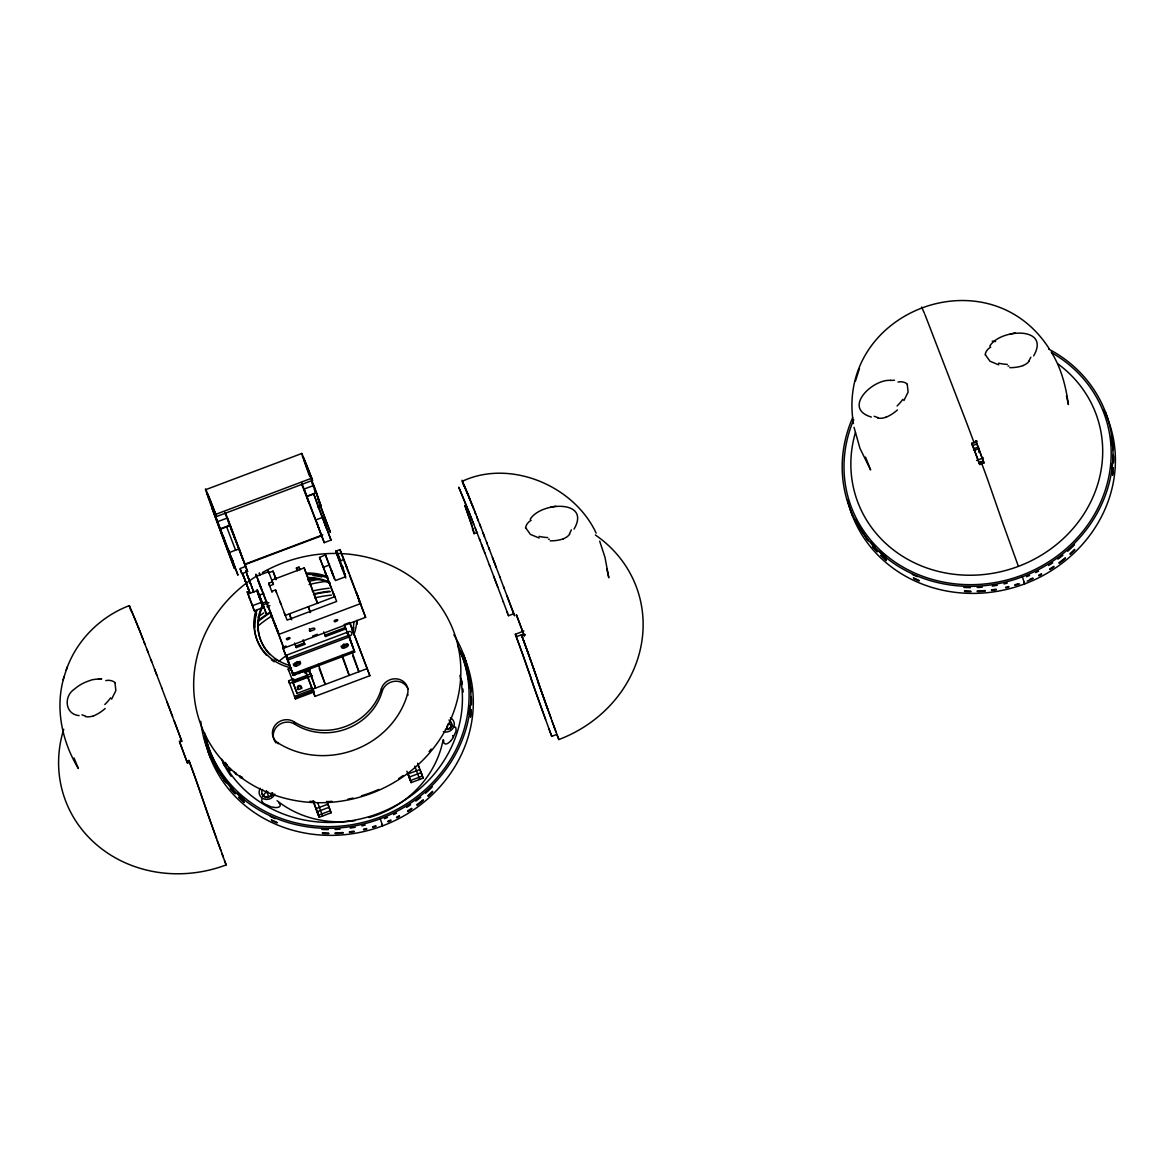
<?xml version="1.0" encoding="UTF-8"?>
<svg xmlns="http://www.w3.org/2000/svg" width="1174" height="1174" viewBox="0 0 1174 1174"><rect width="100%" height="100%" fill="white"/><g stroke="black" fill="none" stroke-linecap="round" stroke-linejoin="round"><path stroke-width="1.5" d="M325.756 555.889L325.477 554.847L335.471 580.543L345.699 576.683L335.735 551.164L340.078 549.593M571.371 529.841L569.449 533.803M64.174 676.503C54.767 707.408 61.796 741.337 78.379 768.5L74.006 757.949M139.721 630.937L129.375 605.608L129.566 606.679M463.627 484.51C464.772 488.678 462.835 483.483 462.248 481.311C509.399 458.975 573.719 484.921 596.128 533.099M1049.101 348.575C987.745 253.012 835.257 311.433 853.425 423.535M1030.845 357.248L1029.026 360.609M66.243 670.075C76.281 640.637 100.304 616.541 129.345 605.623M859.456 368.445L855.391 381.257M63.132 679.805L67.212 666.993M574.057 529.092C591.432 499.243 540.583 501.738 530.178 519.334M1033.634 355.898C1051.009 326.049 1000.16 328.544 989.755 346.154M453.193 737.316L455.717 731.989A4.373 1.409 -71.5 0 0 456.114 730.037L455.747 727.454L453.927 726.501M111.633 699.132L115.859 690.62L115.096 683.65A8.218 6.941 -67.3 0 0 114.817 683.253M903.892 400.583L908.104 392.072L907.341 385.101A8.218 6.941 -67.3 0 0 907.062 384.705M262.14 798.775L261.538 800.639L263.064 802.781A4.373 1.321 30.5 0 0 264.664 803.985L270.035 806.347M978.529 452.063L978.646 451.99A2.92 1.174 -21 0 0 978.588 450.596M234.198 771.788L236.341 774.679L236.077 773.079M983.474 461.015L978.984 462.717A93.362 1.174 69.4 0 0 973.848 448.82L971.734 443.097M523.839 631.054L515.327 634.268L516.252 636.572L523.751 634.254A93.362 1.174 69.4 0 0 518.541 620.4L516.413 614.677M516.487 615.103L516.487 615.103A97.765 1.233 69.4 0 1 524.411 636.117L523.677 634.298M976.064 441.908L976.196 441.864A97.765 1.233 69.4 0 1 983.988 462.923L981.596 463.847M975.785 442.011L974.2 442.627M522.547 636.822L521.535 635.105A92.57 1.174 69.4 0 1 523.296 639.874A90.897 1.145 69.4 0 1 529.313 656.501M205.714 489.675L301.659 453.531M234.477 568.598A74.373 0.939 69.4 0 1 207.578 495.663A74.373 0.939 69.4 0 1 215.796 514.329L311.726 478.185L312.519 480.371L216.588 516.531A70.734 0.895 69.4 0 0 207.182 493.887L232.247 560.174M217.792 521.608L227.433 517.969L232.188 531.807M220.521 528.726L230.163 525.101L225.555 513.082M306.957 496.558L313.766 493.99L331.083 540.04L324.244 542.652L306.84 496.206L316.466 492.581L303.743 459.372M220.653 529.078L230.28 525.453L245.806 566.382L240.112 568.524L241.903 573.719L247.597 571.562L229.532 523.898M318.022 507.638L321.236 506.42L316.466 492.581M229.59 552.44L239.232 548.801L240.582 552.719M315.909 519.906L322.718 517.338L325.668 525.703M246.349 563.623L322.806 534.816M244.764 564.723L321.852 535.682M261.098 588.893L255.873 574.203L256.739 576.155L268.567 571.694L273.337 584.432L269.594 585.855L268.699 583.243L272.441 581.834L273.337 584.432M268.875 572.721L273.028 571.151L275.875 578.577M334.619 597.243L319.548 557.445L325.477 554.891M297.242 570.491L296.406 568.069L298.974 567.101L300.016 569.83M345.699 578.063L336.718 554.084L337.569 553.761M271.708 580.147L304.154 567.923L317.67 603.201M249.842 599.18L247.215 591.813L249.416 591.564M248.066 594L256.901 590.669L263.152 607.516L254.318 610.847L249.005 596.994M323.554 567.218L329.512 564.958M339.741 561.113L343.997 559.514L365.613 617.333L283.8 648.165L269.771 611.566M259.366 595.086L263.754 593.428M271.796 591.344L275.552 589.935L287.116 620.107L336.659 601.44L319.519 557.386M254.318 610.847L252.527 605.667L261.376 602.335L261.523 603.069M266.792 601.484L262.389 603.143L260.922 599.4M263.049 604.859L268.919 602.644M344.496 574.952L345.347 574.629L344.892 573.426M266.938 606.738L269.873 605.637M470.583 522.004L472.315 527.684A289.318 3.654 69.4 0 1 472.535 529.269L474.076 533.642L477.48 532.35M358.613 600.266L359.787 601.587M358.745 600.662L358.598 598.505M358.613 601.69L359.64 601.029M360.844 603.495L279.03 634.327L256.739 576.155M293.28 675.182L287.439 658.409L348.854 635.266L354.68 652.04L293.28 675.182L282.655 647.329L286.03 646.052M312.563 636.059L317.347 634.254M344.892 624.377L349.764 622.543L369.869 675.71L314.999 696.387L304.756 669.635L305.328 671.323L310.215 669.488M296.274 647.564L295.804 646.17L304.315 642.97L304.8 644.35L296.274 647.564L295.085 644.438M325.521 636.543L345.831 628.882L345.347 627.503L325.037 635.163L325.521 636.543L323.716 631.861M286.251 655.283L347.651 632.14L349.441 636.822L288.041 659.964L286.251 655.283L291.49 670.515M288.701 670.545L288.202 669.063L291.534 667.815M354.21 650.66L292.796 673.803L282.655 647.329M294.615 681.478L289.508 683.4L288.599 680.788L293.72 678.865M310.993 673.832L292.664 680.729L293.177 682.197L307.691 676.738M296.993 693.174L292.531 681.36L299.194 678.851M293.06 682.916L312.416 675.622M312.108 687.7L297.125 693.335L292.531 681.36M314.999 696.387L312.533 689.226L367.403 668.549M313.311 689.299L294.571 696.358L295.466 698.97L314.221 691.912M507.99 614.428L508.533 615.704L513.64 613.782M210.894 822.622A130.329 1.644 69.4 0 1 208.326 815.27L195.72 779.022A94.375 1.189 69.4 0 0 191.626 767.781L189.616 762.293L187.473 763.085A97.765 1.233 69.4 0 0 179.681 742.012L181.809 741.22L180.4 739.649M295.085 697.84L313.825 690.767M973.936 442.715L972.468 443.273M974.068 442.671L974.068 442.671A97.97 1.233 69.4 0 0 966.466 422.361L924.848 314.294M972.248 445.753L977.384 443.816M973.466 448.864L978.573 446.927M974.053 450.42L979.175 448.483M976.607 460.443L983.416 457.875M189.616 762.293L188.867 760.473L186.739 761.266A93.362 1.174 69.4 0 0 181.603 747.368L179.299 741.161M329.19 807.257L317.259 811.762L319.167 817.295L331.097 812.804L328.001 804.146L316.07 808.637L317.978 814.184M330.378 810.72L318.447 815.211L313.091 800.859L319.167 817.295M422.391 776.043L410.46 780.549L406.879 771.201M411.179 782.618L423.11 778.127L421.202 772.595L409.271 777.085L411.179 782.618L407.598 773.27M548.816 728.54L551.751 736.347L556.858 734.425L558.824 739.547A127.027 116.314 -19 0 0 641.4 644.071A127.027 116.314 -19 0 0 595.35 534.977M981.464 463.891L979.732 464.537L978.984 462.717M972.204 443.361L971.925 443.464A97.765 1.233 69.4 0 1 979.732 464.537M890.684 380.376C872.531 378.835 842.007 408.405 871.357 417.049M98.381 678.924C108.478 678.66 92.761 678.865 90.706 680.318C84.601 682.094 78.878 685.146 74.123 689.373C63.499 696.387 65.054 714.452 79.113 715.597M240.098 775.735C238.806 777.936 244.852 779.859 241.639 776.689M1015.363 333.005L1010.227 333.944M550.709 507.124L555.786 506.185M310.332 631.186L314.397 629.66A2.92 1.174 -21 0 0 313.737 628.178A2.92 1.174 -21 0 0 309.951 629.602A2.92 1.174 -21 0 0 310.332 631.186L309.364 628.648M474.076 533.642L474.179 533.407A278.517 3.522 69.4 0 0 473.914 531.939L472.682 527.757M894.515 380.288L890.64 380.376M1008.906 366.053L1007.982 366.024M549.329 539.233L548.522 539.218M877.844 417.577L874.16 416.286M85.599 716.125L81.916 714.834M992.221 341.15L995.567 341.59M998.736 364.85L989.976 361.225L985.896 355.502A8.218 6.853 27.5 0 1 985.837 355.018M539.159 538.03L530.399 534.405L526.319 528.682A8.218 6.853 27.5 0 1 526.26 528.212M462.057 480.239L473.049 507.271M463.657 484.51L467.487 493.329M458.858 487.283L469.908 514.461M331.053 540.084L330.452 538.69M278.781 802.737L280.307 804.806L279.882 806.303A30.568 7.969 28.5 0 1 274.026 807.463M261.611 601.205L266.234 613.474L260.687 598.755M1051.2 351.936C1061.179 367.8 1065.86 386.202 1068.384 404.575L1066.462 395.829M262.213 602.966L262.506 604.052M324.273 542.667L301.997 484.994M1023.919 582.231L1024.755 583.86L1022.334 576.83M381.829 824.192L382.665 825.821L380.244 818.792M247.567 571.533L243.752 561.95M977.15 441.629L976.812 440.822M340.02 549.814L340.9 552.264M339.946 549.564L343.997 559.514M331.2 570.036L332.58 573.719L331.2 570.05M242.974 574.79L249.475 591.872M246.995 585.386L247.318 586.178M357.468 595.203L356.544 592.87L358.114 597.228M924.393 313.194L921.59 307.074L921.825 308.131M268.567 571.694L267.687 569.757L268.156 571.283M260.144 574.864L259.278 572.927L259.498 573.719M467.252 492.742L463.994 485.376L464.229 486.594M983.988 462.923L983.254 461.118A93.362 1.174 69.4 0 0 978.118 447.221L975.814 441.013M981.596 463.275A91.645 1.159 69.4 0 0 980.936 461.455L983.871 469.233A94.375 1.189 69.4 0 1 987.965 480.474L1000.571 516.721A130.329 1.644 69.4 0 0 1003.139 524.074L1018.401 566.367M186.739 761.266L187.473 763.085M467.193 492.552L467.736 493.931M467.443 493.168L469.116 497.35M345.743 564.709L346.066 565.545M325.594 525.57L324.934 523.868M467.707 493.799L468.25 495.223M599.694 541.185L604.948 557.195L608.807 577.769L606.885 569.008M468.25 495.164L469.424 498.114M469.145 497.394L469.732 498.906M330.232 538.162L325.242 524.675M469.468 498.187L470.392 500.564M359.083 599.753L359.802 601.69M470.143 499.86L471.464 503.264M275.714 626.212L274.745 623.746L277.856 632.067L276.888 629.602M138.547 627.958C136.962 623.57 129.991 606.885 130.945 610.7M471.214 502.589L472.638 506.229M468.705 511.394L458.829 487.43M472.814 506.64L473.9 509.457M249.211 591.05L249.431 591.74M138.547 627.708L141.452 635.354M472.564 505.759L475.279 512.965M475.059 512.378L475.749 514.197M468.793 511.38L472.153 520.199M139.882 631.113L142.876 638.994M474.516 510.749L477.803 519.466M470.642 516.12L473.636 524.03M346.814 567.658L345.772 564.841M343.41 568.935L342.485 566.499L343.307 568.539M253.613 591.828L253.012 590.243M141.834 636.117L151.681 661.754M143.888 641.576L144.945 644.291M476.659 516.281L478.346 520.86M478.156 520.346L480.65 526.803M472.696 521.388L480.078 540.686M475.235 528.153L476.365 531.074M310.347 612.314L308.278 606.664L310.538 612.549M249.152 580.088C250.091 582.656 247.523 575.891 248.477 578.283M479.652 523.986L489.529 549.946M483.013 532.893L484.495 536.797M346.682 567.321L346.433 566.484M318.477 527.375C319.592 530.076 316.144 521.271 318.492 527.287M275.508 577.975L275.156 577.08L276.037 579.354M259.381 597.214L258.867 595.922L259.645 598.212M246.966 574.321C246.041 572.12 248.756 579.017 247.538 575.979M249.989 582.245L249.695 581.468L250.297 583.184M250.634 583.933L250.942 584.813L250.077 582.465M251.515 586.193L252.469 588.776L252.087 587.866M243.913 577.359L244.28 578.254L242.959 574.79M244.852 579.648L244.574 578.929L245.161 580.587M245.483 581.35L245.792 582.216L244.94 579.883M246.364 583.61L247.288 586.105M247.875 587.572L248.829 590.14L248.462 589.231M228.651 550.591C229.62 553.218 226.494 544.985 228.563 550.357M146.97 649.354L148.262 652.685M479.388 538.719L483.703 549.96M481.413 544.193L484.95 553.409M348.296 572.134L348.766 573.352M349.412 575.04L365.613 617.333M307.882 471.581L309.745 476.468M311.624 481.355L321.236 506.42M340.592 560.79L336.659 551.105M417.621 763.247L423.11 778.127M318.932 508.797L326.607 528.828M414.804 766.094L419.69 779.404M301.601 482.558L306.84 496.206M334.282 578.811L331.875 572.501M352.244 629.704L369.869 675.71M344.158 624.377L354.68 652.04M352.787 655.811L358.892 671.748L351.907 651.467M317.406 603.363L304.154 567.923M296.406 568.069L297.462 570.799M319.167 668.476L325.286 684.427L318.374 664.367M303.127 639.845L304.8 644.35M291.666 619.799L289.391 613.87L291.167 619.006M294.601 643.044L295.804 646.17M305.24 670.193L312.533 689.226M268.699 583.243L272.075 592.327M267.305 604.874L268.597 608.264M288.202 669.063L293.177 682.197M262.815 604.243L264.047 607.442M261.244 602.526L263.152 607.516M224.689 512.246L243.121 560.292M288.599 680.788L295.466 698.97M245.63 570.667L253.775 592.166M226.641 526.818L235.592 550.18M242.592 573.572L250.121 593.222M240.156 569.155L241.903 573.719M247.215 591.813L252.527 605.667M326.798 801.372L331.097 812.804M223.999 538.558L224.41 539.57L223.779 537.853M232.335 560.394C234.903 566.822 228.446 550.21 231.733 558.56M317.684 802.693L322.571 816.003M150.991 659.788L161.851 688.169M154.542 669.224L156.758 674.991M130.666 609.966L129.742 607.266M224.513 860.645L226.156 864.915A127.027 116.314 -19 0 1 97.765 845.72A127.027 116.314 -19 0 1 63.719 729.274M488.648 547.422L496.397 567.761M492.39 557.415L494.474 562.889M484.422 551.868L489.705 565.883M357.586 595.482L358.481 598.197M275.611 578.254L275.949 579.31M259.571 597.742L261.332 602.467M248.55 578.591L248.976 579.721M250.488 583.669L250.209 582.935M251.603 586.428L252.028 587.543M253.114 590.39L253.584 591.637M246.452 583.845L246.878 584.96M247.963 587.792L248.374 589.01M243.414 575.92L243.825 577.124M245.337 581.086L245.058 580.338M223.911 538.323L223.133 536.224L223.735 537.736M494.401 562.669L500.051 577.403M489.353 564.811L497.82 587.132M493.564 576.023L503.47 602.159M346.858 568.333L347.827 570.902M344.422 572.178L341.487 564.43M324.919 523.677L324.362 522.254L324.684 523.178M260.555 598.417L257.179 589.597L260.379 598.27M161.733 688.037L172.578 716.522M499.757 576.786L504.16 588.438M345.875 565.736L346.359 567.042M247.23 575.04L247.509 575.788M167.09 702.155L181.075 739.4M503.558 586.677L508.636 600.354M358.158 597.023L359.405 600.501M331.391 571.195L330.422 568.598M260.804 587.382L258.265 580.778L275.743 626.901M261.039 599.518L259.102 594.69L260.334 598.344M232.217 559.338L237.97 575.201L211.936 507.726A70.734 0.895 69.4 0 0 234.36 568.143L234.448 568.465M508.577 600.222L512.774 611.405M503.176 601.543L507.55 613.107M345.376 564.43L343.512 559.426M268.934 797.645L266.454 790.601M512.671 611.184L514.623 615.807A97.97 1.233 69.4 0 0 506.889 595.541M507.065 611.962L508.533 615.704M340.108 560.717L341.018 563.168M336.718 554.084L335.676 551.178M329.483 566.088L329.938 567.336M329.028 564.885L328.192 562.595M522.283 636.924L524.294 642.413A94.375 1.189 69.4 0 1 528.388 653.669L537.78 680.392M451.212 722.538L452.518 726.09M450.977 726.413L451.52 727.88M343.087 558.266L340.974 552.484M339.271 558.428L339.682 559.543M554.201 727.132L558.824 739.547M551.751 736.347L541.419 708.113A162.129 2.04 69.4 0 1 531.47 679.981M338.875 557.356L337.863 554.554M327.795 561.539L325.8 556.036M221.827 853.263L226.156 864.915M549.681 714.658L556.006 731.798M551.824 720.557L554.51 727.909M545.616 719.457L542.667 711.312A157.58 1.996 69.4 0 1 532.981 683.943M217.278 840.687L223.324 857.152M220.815 850.225L215.356 835.374A156.67 1.981 69.4 0 1 205.729 808.182M551.252 718.679L543.562 697.268A130.329 1.644 69.4 0 1 540.994 689.916L535.814 675.211M549.946 715.333L547.774 709.375A157.58 1.996 69.4 0 1 538.088 682.021M449.715 728.041L450.244 729.538M215.796 514.329L216.588 516.531M216.603 838.574L210.894 822.622M530.266 659.142L529.063 655.826A90.002 1.13 69.4 0 0 523.09 639.375M530.443 659.685L531.132 661.608M530.002 658.453L530.707 660.404M258.735 595.717L256.901 590.669M530.853 660.889L531.939 663.897M268.89 573.411L268.303 571.738M272.97 793.903L272.647 792.964M531.661 663.149L533.04 667.037M532.042 664.235L532.394 665.262M532.747 666.274L534.023 669.87M271.341 792.993L272.207 795.488M533.422 668.182L534.625 671.631M1105.38 411.883L1107.801 418.913M849.8 508.195L852.221 515.225M486.623 542.124L487.225 543.856M463.29 653.845L465.711 660.874M278.209 743.773L277.9 742.863A13.662 12.503 -19 0 1 275.054 725.371A13.662 12.503 -19 0 1 293.984 721.746A56.499 51.729 -19 0 0 381.374 688.83A13.662 12.503 -19 0 1 397.942 679.056A13.662 12.503 -19 0 1 407.539 694.01L407.95 695.228M421.906 775.016L419.998 769.469L408.082 773.974L409.99 779.507M418.208 765.154L418.927 767.224M318.492 499.288L313.737 485.449L304.095 489.074L308.865 502.927M381.374 688.83L382.21 691.251A56.499 51.729 -19 0 1 294.821 724.182A13.662 12.503 -19 0 0 277.108 726.383A13.662 12.503 -19 0 0 276.051 742.966M313.766 493.99L318.301 507.139M316.701 522.004L321.192 535.021M359.626 648.958L360.198 650.66M349.764 622.543L352.816 631.392M347.651 632.14L352.89 647.373M333.842 594.088L334.737 596.7L285.238 615.425L284.299 612.755M329.512 582.788L330.408 585.386M333.387 594.015L334.282 596.627M342.294 655.356L349.206 675.402L341.942 656.119M298.974 567.101L299.796 569.522M308.601 667.786L315.586 688.067L308.336 668.784M273.028 571.151L275.978 579.707M279.97 601.455L280.865 604.067M275.552 589.935L276.448 592.547M277.093 629.264L283.8 648.165M242.402 558.046L243.312 560.658M230.163 525.101L234.917 538.939M293.984 721.746L294.821 724.182M207.695 750.157L210.117 757.201M535.065 672.878L534.331 670.838M534.757 672.086L535.608 674.478M537.956 681.566L538.543 683.209M531.617 680.377L530.648 677.515M533.128 684.339L522.635 654.388A85.482 1.086 69.4 0 0 516.971 638.773A87.111 1.101 69.4 0 0 515.327 634.268M205.876 808.563L196.645 781.869A90.897 1.145 69.4 0 0 190.628 765.243A92.57 1.174 69.4 0 0 188.867 760.473M535.3 673.685L536.122 676.004M538.264 682.373L537.413 679.981M530.707 677.134L523.942 657.763A90.002 1.13 69.4 0 0 517.983 641.298A91.645 1.159 69.4 0 0 516.252 636.572M356.544 592.973L356.764 593.677M470.436 521.579L464.845 505.392L472.065 525.864M446.692 726.266L447.778 729.612M266.894 796.941L267.188 797.836M865.517 457.097L870.624 469.952L859.97 448.365L854.041 427.351M264.84 796.544L265.236 797.748M262.081 793.815L262.947 796.515M270.798 795.458L271.179 796.691M330.378 532.306L330.29 531.998A70.734 0.895 69.4 0 1 317.787 498.627M548.038 710.065A156.67 1.981 69.4 0 1 538.396 682.813M525.16 634.386A92.526 1.174 69.4 0 1 525.38 634.987M521.359 634.65A91.645 1.159 69.4 0 1 523.09 639.36M569.786 534.053A30.025 19.532 38 0 1 563.344 538.763M563.623 538.734A44.304 26.224 23.7 0 1 550.18 540.847M547.715 537.575A36.79 21.514 21.9 0 1 539.042 536.371M525.512 528.007A15.159 12.62 28 0 1 531.162 520.302M174.222 720.909A97.97 1.233 69.4 0 1 181.809 741.22M93.671 715.744A30.025 20.017 -78.6 0 1 85.497 716.61M105.176 708.509A44.304 26.841 -64.2 0 1 93.45 715.905M110.62 697.87A36.79 22.027 -62.5 0 1 104.809 704.517M105.763 680.612A15.159 12.782 -67.8 0 1 115.228 682.637M347.225 633.461A2.363 2.172 -19 0 1 350.263 631.524A2.363 2.172 -19 0 1 351.628 634.562A2.363 2.172 -19 0 1 348.106 635.457M296.391 661.945A1.908 0.763 -21 0 1 298.445 662.18A1.908 0.763 -21 0 1 296.083 663.618A1.908 0.763 -21 0 1 295.1 662.738M346.11 643.954A1.908 0.763 -21 0 1 344.437 645.48A1.908 0.763 -21 0 1 342.573 645.142M343.468 644.262A1.908 0.763 -21 0 1 344.099 643.968M299.957 661.256A3.639 1.468 -21 0 1 297.227 663.985A3.639 1.468 -21 0 1 293.192 663.941M347.651 643.998A3.639 1.468 -21 0 1 344.452 646.184A3.639 1.468 -21 0 1 341.047 646.184M308.601 669.738A1.893 1.732 -19 0 1 308.16 670.046M309.672 669.708A1.893 1.732 -19 0 1 308.16 671.719M306.986 671.631A1.893 1.732 -19 0 1 306.135 670.912M304.8 669.752A1.893 1.732 -19 0 1 301.234 670.956M305.24 670.985A1.893 1.732 -19 0 1 304.668 672.937M300.456 672.13A1.893 1.732 -19 0 1 297.58 673.318M296.171 673.26A1.893 1.732 -19 0 1 293.661 675.123A1.893 1.732 -19 0 1 292.898 672.335M293.03 675.578A1.893 1.732 -19 0 1 294.19 673.304M295.613 673.304A1.893 1.732 -19 0 1 296.406 673.92M313.531 487.107A70.734 0.895 69.4 0 1 312.24 483.585M307.412 470.26A70.734 0.895 69.4 0 1 312.519 480.371M330.422 532.453A74.373 0.939 69.4 0 1 318.638 501.078M315.659 493.051A74.373 0.939 69.4 0 1 314.236 489.191M302.848 457.537A74.373 0.939 69.4 0 1 302.32 455.923M301.938 454.705A74.373 0.939 69.4 0 1 311.726 478.185M353.844 627.312A48.501 44.421 -19 0 1 353.286 630.335M276.932 660.478A48.501 44.421 -19 0 1 274.423 658.673M269.873 654.637A48.501 44.421 -19 0 1 262.903 606.224M308.16 578.591A48.501 44.421 -19 0 1 330.026 583.317M357.307 620.782A51.905 47.518 -19 0 1 357.101 624.216M274.217 661.813A51.905 47.518 -19 0 1 271.399 659.744M266.322 655.077A51.905 47.518 -19 0 1 256.812 610.48M306.913 574.438A51.905 47.518 -19 0 1 328.192 578.107M353.917 621.78A48.501 44.421 -19 0 1 352.552 630.805M289.596 665.409A48.501 44.421 -19 0 1 262.536 605.182M307.793 577.564A48.501 44.421 -19 0 1 329.659 582.289M298.181 689.754A2.069 1.908 -19 0 1 299.15 686.643A2.069 1.908 -19 0 1 301.806 688.522M356.808 620.356A51.905 47.518 -19 0 1 353.814 634.796M291.357 667.859A51.905 47.518 -19 0 1 255.448 612.065M307.456 573.044A51.905 47.518 -19 0 1 327.707 576.713M407.539 694.01A83.809 76.75 -19 0 1 277.9 742.863M431.166 749.041A131.092 120.027 -19 0 1 429.112 751.565M403.137 775.559A131.092 120.027 -19 0 1 398.72 778.567M378.835 789.412A131.092 120.027 -19 0 1 361.46 795.84M353.11 798.056A131.092 120.027 -19 0 1 348.003 799.142M331.993 801.328A131.092 120.027 -19 0 1 326.519 801.651M314.749 801.622A131.092 120.027 -19 0 1 309.907 801.314M262.448 572.53A134.761 123.387 -19 0 1 460.854 671.763A134.761 123.387 -19 0 1 261.626 789.809A134.761 123.387 -19 0 1 257.752 575.319M382.21 691.251A13.662 12.503 -19 0 1 394.904 681.243A13.662 12.503 -19 0 1 408.141 689.241M307.456 671.323A51.905 47.518 -19 0 1 304.976 671.44M254.802 627.474A51.905 47.518 -19 0 1 256.607 613.283M313.091 575.612A51.905 47.518 -19 0 1 321.793 576.977M461.881 652.025A136.58 125.06 -19 0 1 376.707 827.934A136.58 125.06 -19 0 1 204.393 736.773M468.998 678.411A134.761 123.387 -19 0 1 469.688 681.874M470.51 687.098A134.761 123.387 -19 0 1 470.921 690.62M471.42 697.679A134.761 123.387 -19 0 1 471.478 704.782M471.244 710.123A134.761 123.387 -19 0 1 470.539 717.241M432.722 791.922A134.761 123.387 -19 0 1 428.143 796.266M423.344 800.404A134.761 123.387 -19 0 1 417.093 805.276M411.883 808.945A134.761 123.387 -19 0 1 407.862 811.528M399.556 816.326A134.761 123.387 -19 0 1 396.724 817.808M390.942 820.582A134.761 123.387 -19 0 1 388.022 821.873M376.018 826.393A134.761 123.387 -19 0 1 372.965 827.362M366.787 829.093A134.761 123.387 -19 0 1 363.676 829.857M354.255 831.735A134.761 123.387 -19 0 1 349.514 832.439M343.16 833.129A134.761 123.387 -19 0 1 335.221 833.613M328.867 833.672A134.761 123.387 -19 0 1 322.542 833.452M277.123 822.945A134.761 123.387 -19 0 1 271.532 820.406M244.236 802.517A134.761 123.387 -19 0 1 238.953 797.66M235.211 793.829A134.761 123.387 -19 0 1 230.5 788.473M226.142 782.853A134.761 123.387 -19 0 1 224.087 779.962M218.525 770.922A134.761 123.387 -19 0 1 213.829 761.442M453.883 634.811A136.58 125.06 -19 0 1 375.871 820.362A136.58 125.06 -19 0 1 200.754 721.306M307.661 579.971A136.58 125.06 -19 0 1 314.735 578.4M458.109 646.39A134.761 123.387 -19 0 1 375.122 818.865A134.761 123.387 -19 0 1 204.408 732.635M309.731 581.189A134.761 123.387 -19 0 1 319.152 579.31M227.184 764.729A1.82 0.778 54.3 0 1 225.511 762.513M259.307 619.652A131.092 120.027 -19 0 1 269.624 612.432M313.722 593.912A131.092 120.027 -19 0 1 329.424 591.168M460.927 678.455A126.601 115.933 -19 0 1 462.13 683.723M224.483 765.653A126.601 115.933 -19 0 1 222.268 760.928M257.898 626.094A126.601 115.933 -19 0 1 271.986 615.822M314.588 597.933A126.601 115.933 -19 0 1 331.464 595.086M443.156 739.591A100.949 92.438 -19 0 1 369.047 817.588M355.164 820.597A100.949 92.438 -19 0 1 277.108 800.697M279.06 661.256A100.949 92.438 -19 0 1 286.794 655.209M450.361 717.798A8.189 7.499 -19 0 1 443.346 731.725M448.982 720.044A5.459 5.004 -19 0 1 445.372 729.509M453.59 726.941A27.838 8.6 -75 0 1 453.824 726.926M453.179 737.712A19.767 5.855 -70.8 0 1 450.904 740.559M450.86 740.794A30.568 8.526 -69.6 0 1 445.342 743.993L443.904 743.157L443.611 740.633A3.904 1.027 -73 0 1 443.669 740.134M274.833 794.064A8.189 7.499 -19 0 1 263.666 798.878A8.189 7.499 -19 0 1 260.276 788.268M272.383 793.066A5.459 5.004 -19 0 1 264.957 796.588A5.459 5.004 -19 0 1 262.609 789.427M273.806 807.301A19.767 5.474 29.7 0 1 270.328 806.641M263.284 796.486A5.577 5.078 -18.1 0 1 267.936 791.746M447.91 724.153A5.577 5.078 -20 0 1 452.298 726.002M452.797 735.526A5.474 1.702 -71.8 0 1 452.562 735.937M459.914 675.373A127.027 116.314 -19 0 1 375.357 814.595A127.027 116.314 -19 0 1 221.871 759.329M258.133 617.098A127.027 116.314 -19 0 1 263.798 612.857M312.269 591.065A127.027 116.314 -19 0 1 329.204 588.218M461.118 678.836A127.027 116.314 -19 0 1 462.145 684.149M462.835 688.889A127.027 116.314 -19 0 1 463.172 692.058M231.058 776.219A127.027 116.314 -19 0 1 223.075 762.792M257.957 621.662A127.027 116.314 -19 0 1 270.71 612.461M313.458 594.528A127.027 116.314 -19 0 1 330.393 591.667M459.504 650.147A134.761 123.387 -19 0 1 469.101 683.048M469.835 706.088A134.761 123.387 -19 0 1 469.042 713.895M432.311 786.859A134.761 123.387 -19 0 1 425.56 793.242M420.806 797.263A134.761 123.387 -19 0 1 415.816 801.108M410.607 804.777A134.761 123.387 -19 0 1 406.512 807.419M396.548 813.112A134.761 123.387 -19 0 1 393.598 814.595M387.537 817.412A134.761 123.387 -19 0 1 384.456 818.704M365.173 825.073A134.761 123.387 -19 0 1 361.871 825.88M355.223 827.244A134.761 123.387 -19 0 1 350.19 828.081M340.108 829.196A134.761 123.387 -19 0 1 335.06 829.49M328.368 829.607A134.761 123.387 -19 0 1 321.72 829.402M275.215 818.645A134.761 123.387 -19 0 1 270.284 816.4M244.339 799.714A134.761 123.387 -19 0 1 237.383 793.404M233.01 788.899A134.761 123.387 -19 0 1 205.259 734.851M309.055 584.549A134.761 123.387 -19 0 1 327.164 581.277M469.145 679.511A134.761 123.387 -19 0 1 470.877 691.765M471.2 697.062A134.761 123.387 -19 0 1 471.288 702.39M471.038 709.507A134.761 123.387 -19 0 1 470.334 716.624M432.516 791.305A134.761 123.387 -19 0 1 427.923 795.649M423.139 799.788A134.761 123.387 -19 0 1 416.873 804.66M411.663 808.328A134.761 123.387 -19 0 1 407.642 810.926M399.351 815.725A134.761 123.387 -19 0 1 396.519 817.192M390.737 819.966A134.761 123.387 -19 0 1 387.802 821.257M375.797 825.777A134.761 123.387 -19 0 1 372.745 826.745M366.567 828.477A134.761 123.387 -19 0 1 363.456 829.24M354.049 831.119A134.761 123.387 -19 0 1 349.294 831.823M342.955 832.513A134.761 123.387 -19 0 1 335.001 832.997M328.661 833.056A134.761 123.387 -19 0 1 322.322 832.836M276.917 822.328A134.761 123.387 -19 0 1 271.326 819.79M244.031 801.901A134.761 123.387 -19 0 1 238.748 797.043M234.991 793.213A134.761 123.387 -19 0 1 230.28 787.857M225.922 782.236A134.761 123.387 -19 0 1 215.855 765.624M1052.065 352.948A134.761 123.387 -19 0 1 1093.376 516.267A134.761 123.387 -19 0 1 919.11 574.908A134.761 123.387 -19 0 1 853.718 419.69M1057.759 363.808A127.027 116.314 -19 0 1 1083.719 514.285A127.027 116.314 -19 0 1 926.125 567.717A127.027 116.314 -19 0 1 855.464 432.414M981.112 461.925A92.57 1.174 69.4 0 1 981.567 463.143M885.93 417.196A30.025 20.017 -78.6 0 1 877.756 418.061M897.42 409.961A44.304 26.841 -64.2 0 1 885.695 417.357M902.865 399.321A36.79 22.027 -62.5 0 1 897.068 405.969M898.007 382.064A15.159 12.782 -67.8 0 1 907.473 384.089M1029.363 360.873A30.025 19.532 38 0 1 1022.921 365.584M1023.2 365.554A44.304 26.224 23.7 0 1 1009.757 367.667M1007.292 364.395A36.79 21.514 21.9 0 1 998.619 363.192M985.089 354.827A15.159 12.62 28 0 1 990.739 347.122M1103.971 410.064A136.58 125.06 -19 0 1 1021.38 585.092A136.58 125.06 -19 0 1 847.496 499.698M1111.103 436.434A134.761 123.387 -19 0 1 1113.011 448.644M1113.51 455.717A134.761 123.387 -19 0 1 1113.583 462.82M1113.334 468.162A134.761 123.387 -19 0 1 1112.644 475.279M1074.812 549.96A134.761 123.387 -19 0 1 1070.233 554.289M1065.434 558.428A134.761 123.387 -19 0 1 1059.183 563.315M1053.973 566.969A134.761 123.387 -19 0 1 1049.952 569.566M1041.661 574.365A134.761 123.387 -19 0 1 1038.814 575.847M1033.047 578.621A134.761 123.387 -19 0 1 1027.147 581.145M1019.634 583.918A134.761 123.387 -19 0 1 1015.055 585.4M1008.877 587.132A134.761 123.387 -19 0 1 1005.766 587.895M996.344 589.774A134.761 123.387 -19 0 1 991.604 590.478M985.265 591.168A134.761 123.387 -19 0 1 977.311 591.637M970.957 591.696A134.761 123.387 -19 0 1 964.632 591.476M919.227 580.983A134.761 123.387 -19 0 1 913.636 578.444M886.341 560.556A134.761 123.387 -19 0 1 881.058 555.698M877.301 551.853A134.761 123.387 -19 0 1 872.59 546.512M868.232 540.891A134.761 123.387 -19 0 1 866.192 538M861.481 530.501A134.761 123.387 -19 0 1 855.934 519.48M1048.587 349.045A136.58 125.06 -19 0 1 1096.399 514.535A136.58 125.06 -19 0 1 918.875 576.669A136.58 125.06 -19 0 1 852.706 417.606M1111.939 464.112A134.761 123.387 -19 0 1 1111.529 468.793M1074.415 544.883A134.761 123.387 -19 0 1 1067.65 551.266M1062.896 555.287A134.761 123.387 -19 0 1 1057.906 559.147M1052.696 562.816A134.761 123.387 -19 0 1 1048.617 565.457M1038.638 571.136A134.761 123.387 -19 0 1 1035.688 572.633M1029.627 575.436A134.761 123.387 -19 0 1 1026.546 576.742M1007.277 583.111A134.761 123.387 -19 0 1 1003.975 583.904M997.313 585.283A134.761 123.387 -19 0 1 992.279 586.105M982.198 587.235A134.761 123.387 -19 0 1 977.15 587.528M970.458 587.631A134.761 123.387 -19 0 1 963.825 587.44M917.32 576.683A134.761 123.387 -19 0 1 912.374 574.438M886.429 557.753A134.761 123.387 -19 0 1 879.473 551.442M875.114 546.937A134.761 123.387 -19 0 1 870.991 542.183M1111.235 437.55A134.761 123.387 -19 0 1 1112.967 449.803M1113.304 455.101A134.761 123.387 -19 0 1 1113.392 460.428M1113.128 467.546A134.761 123.387 -19 0 1 1112.424 474.663M1074.606 549.344A134.761 123.387 -19 0 1 1070.028 553.673M1065.229 557.811A134.761 123.387 -19 0 1 1058.977 562.698M1053.768 566.352A134.761 123.387 -19 0 1 1049.747 568.95M1041.441 573.748A134.761 123.387 -19 0 1 1038.608 575.231M1032.826 578.004A134.761 123.387 -19 0 1 1029.906 579.296M1017.902 583.816A134.761 123.387 -19 0 1 1014.85 584.784M1008.671 586.516A134.761 123.387 -19 0 1 1005.56 587.279M996.139 589.157A134.761 123.387 -19 0 1 991.399 589.862M985.045 590.551A134.761 123.387 -19 0 1 977.106 591.021M970.751 591.094A134.761 123.387 -19 0 1 964.426 590.874M919.007 580.367A134.761 123.387 -19 0 1 913.416 577.828M886.121 559.939A134.761 123.387 -19 0 1 880.838 555.082M877.095 551.252A134.761 123.387 -19 0 1 872.385 545.895M868.026 540.275A134.761 123.387 -19 0 1 857.181 522.078M975.535 441.131A2.876 1.878 -9.3 0 1 975.286 442.583M341.443 566.22L342.808 569.86L341.458 566.264M325.257 572.325L326.621 575.964L325.286 572.413M295.907 666.054A3.639 1.468 -21 0 0 300.603 662.928A3.639 1.468 -21 0 0 295.085 663.648A3.639 1.468 -21 0 0 295.907 666.054M343.615 648.077A3.639 1.468 -21 0 0 348.311 644.952A3.639 1.468 -21 0 0 342.793 645.671A3.639 1.468 -21 0 0 343.615 648.077M287.557 639.566A1.908 0.763 -21 0 0 290.022 637.922A1.908 0.763 -21 0 0 287.131 638.304A1.908 0.763 -21 0 0 287.557 639.566M335.265 621.589A1.908 0.763 -21 0 0 337.73 619.945A1.908 0.763 -21 0 0 334.839 620.327A1.908 0.763 -21 0 0 335.265 621.589M298.856 689.255A2.069 1.908 -19 0 0 301.38 686.775A2.069 1.908 -19 0 0 297.932 686.1A2.069 1.908 -19 0 0 298.856 689.255M228.431 768.867A1.82 0.748 51.4 0 0 230.647 770.658A1.82 0.748 51.4 0 0 229.502 768.134A1.82 0.748 51.4 0 0 228.431 768.867"/></g></svg>
